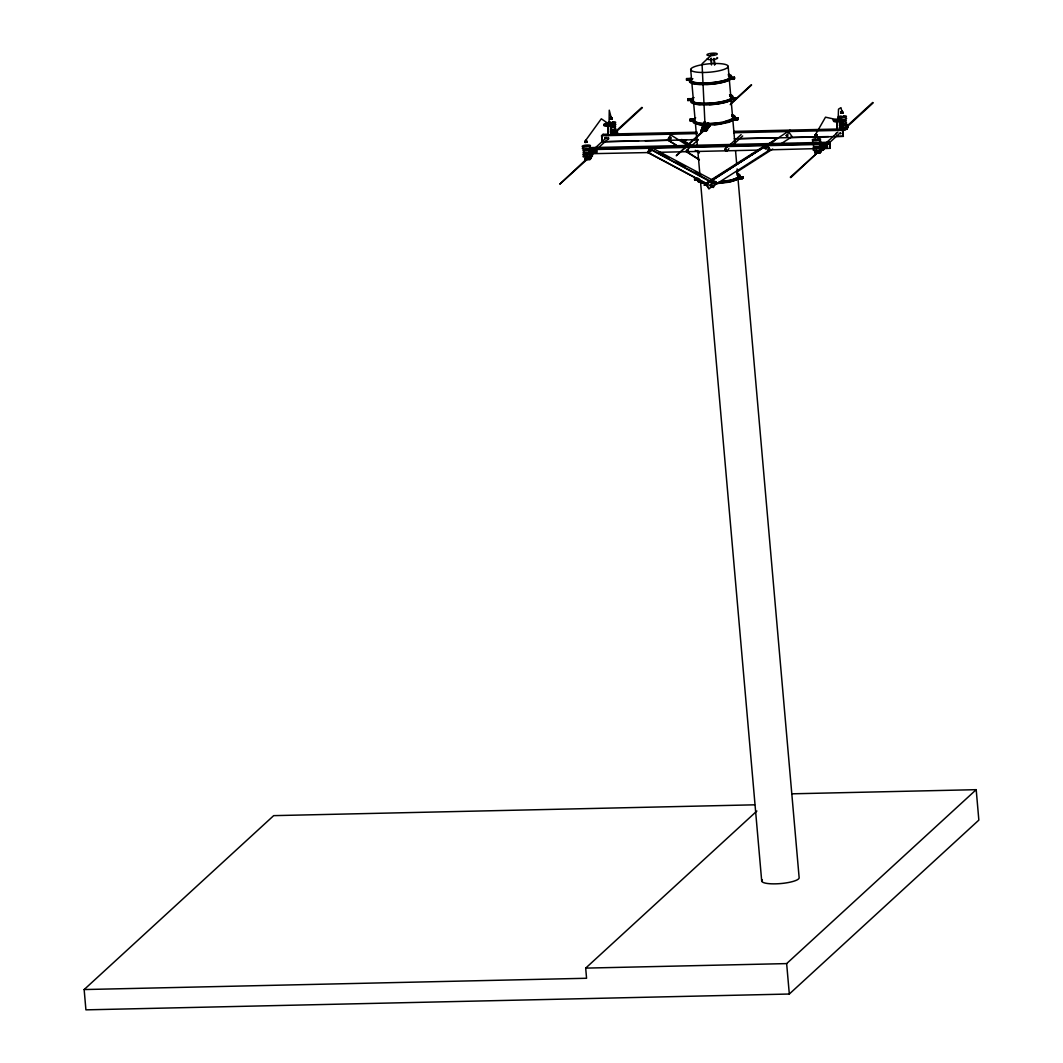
<?xml version="1.0" encoding="UTF-8"?>
<svg xmlns="http://www.w3.org/2000/svg" width="1063" height="1063" viewBox="0 0 1063 1063"><rect width="100%" height="100%" fill="white"/><g stroke="black" fill="none" stroke-linecap="round" stroke-linejoin="round"><path stroke-width="1.5" d="M591.679 151.544L590.59 151.172L596.489 149.989C598.535 154.175 592.011 151.624 591.971 154.932L591.413 155.45M596.409 150.614L595.134 152.208L595.971 150.348M592.038 150.228L590.271 151.464L590.018 153.564L591.466 151.145L592.689 151.943L592.623 153.218L594.921 150.986L595.134 152.301L596.17 150.481L595.413 152.248M594.709 151.703C595.931 152.368 594.828 149.803 596.316 151.438M595.187 152.129L596.13 150.88M596.277 150.747L595.307 152.275M595.121 151.956L596.423 150.84L595.586 152.089M584.969 142.415L585.155 141.153L586.896 141.14L586.975 142.243L584.969 142.415L587.015 142.176L585.248 142.163L585.155 141.153M586.896 141.233L584.889 141.273M610.162 119.149L610.348 117.887L612.089 117.873L612.168 118.976L610.162 119.149L612.208 118.91L610.428 118.897L610.348 117.887M612.089 117.966L610.069 118.006M815.122 135.838L817.155 135.732L815.122 135.838L815.294 134.695L817.035 134.682L817.128 135.798M817.035 134.775L815.029 134.828M840.926 113.183L841.112 111.921L842.853 111.907L842.932 113.01L840.926 113.183L842.972 112.944L841.192 112.93L841.112 111.921M842.853 112L840.833 112.04M843.623 120.823L841.604 120.983L842.348 120.637M843.796 122.723L842.055 122.763M590.058 153.736L591.639 150.242L590.071 150.308L590.563 153.537L590.244 151.092L590.722 152.673M595.599 151.903L595.439 150.906L595.4 152.567L596.197 151.371L595.28 152.129M596.409 150.986L595.718 151.889L594.722 151.159M822.855 144.887L821.54 146.349L823.2 147.026M822.47 145.538L821.686 146.667L822.297 145.445L827.266 144.727L827.466 146.88L824.21 147.73M825.499 145.764L826.549 145.658L826.336 146.92L825.313 146.428L825.725 145.604L825.313 146.428M826.15 146.787C828.609 144.608 824.915 145.644 826.801 146.322C828.369 145.033 823.333 147.81 827.094 146.109M826.948 145.02L826.403 146.481L827.2 145.193L825.805 145.844L826.855 145.046M611.517 134.097L610.733 134.509L612.7 134.523M610.973 134.004L697.262 132.197M840.74 133.327L840.488 132.795M589.513 152.926C590.47 148.94 594.549 151.517 591.599 153.75M595.32 151.943L596.011 150.627L595.014 151.929M821.752 145.711C824.516 145.365 819.799 147.398 822.124 147.372M826.23 146.468C826.283 145.418 827.041 145.445 826.283 146.667M826.536 146.083C827.107 145.06 826.137 147.159 826.483 145.352M826.496 146.495L827.027 145.166L826.031 146.588M838.149 119.707L838.508 109.157L840.953 107.655L842.042 112.014L841.843 110.897M594.483 151.77C594.244 149.232 590.895 150.946 592.742 151.863M703.307 130.497L676.267 155.769L703.772 130.908M822.058 150.415C827.2 149.843 821.38 142.721 825.26 146.269M823.891 144.98L824.356 145.897M843.397 129.141L841.511 128.703M707.52 127.161L707.865 125.939M707.998 126.856L708.41 125.966M821.314 145.777L822.018 145.618L822.137 146.92L821.128 146.428L822.549 145.379M689.037 79.194L688 79.273M709.712 125.115L709.22 123.946L708.782 124.969M708.769 123.746L709.632 124.677L708.237 124.305M695.441 179.302C697.713 178.916 694.471 177.853 695.441 179.302L699.374 179.315M709.38 124.026C709.858 125.487 706.696 121.275 709.021 125.779M732.367 78.263L733.257 78.091M704.038 126.909L703.268 127.161L705.513 127.055L701.925 127.507L708.237 127.241L707.4 124.836M708.981 126.59L707.4 124.384M708.994 126.165L708.955 124.398L706.988 123.933L708.37 123.029M709.021 124.291L709.725 125.62M710.097 125.075L709.818 125.899M605.498 138.19L604.767 138.283L605.95 137.712M590.709 152.66L592.157 153.989M593.247 152.222L592.157 154.627C594.23 149.006 587.467 155.039 589.938 152.235M592.928 150.973L592.742 153.245M593.194 152.301L593.247 151.571M592.343 154.228L591.613 154.667L592.676 152.474L591.413 151.531M592.928 153.258L593.181 152.554L592.543 153.378M593.26 152.727L594.097 151.424M593.513 151.531L592.915 153.404M821.566 145.95L823.466 146.335M826.389 145.565L826.589 146.109M826.682 145.286L827.32 145.578L826.456 146.189M591.4 150.654L590.43 151.504L591.839 150.84M595.307 151.836L595.958 150.601L595.214 151.238M595.559 150.72L595.107 151.544M822.204 149.71L823.028 149.391L821.593 150.335M821.314 149.777L822.443 149.83L821.938 148.089M822.324 150.149L822.988 148.528M823.121 146.601C820.384 146.123 825.433 150.056 823.32 148.262M822.616 149.006L822.576 149.75L823.652 148.009M821.354 147.943C822.51 150.082 825.459 148.222 822.696 146.92M822.868 149.431L824.356 147.81L822.589 146.588M824.356 147.81L824.941 147.186L824.077 148.448M589.314 153.231L590.164 152.182L592.104 153.816M590.244 152.062L590.736 150.973M821.181 147.478L822.217 145.365M821.128 146.428L822.284 145.445L821.38 146.973M589.633 153.258L590.51 152.129L590.576 152.913M592.875 151.052C588.344 149.724 592.357 154.374 591.599 154.281M824.157 148.727L823.161 149.312L824.755 148.288M824.835 148.023L824.45 147.013M824.994 147.584L822.682 149.644M821.287 147.212L822.39 146.256L821.274 147.412L822.31 146.548L821.579 146.362M826.589 146.481L827.24 145.737M596.037 150.973L595.386 151.77L595.944 150.694M821.287 147.571L822.297 146.8M842.388 130.802L842.707 130.124M842.441 130.988L842.614 130.111M821.38 146.349L821.579 147.319L823.014 146.256M604.741 138.522L605.777 137.951M702.032 128.185L708.303 128.038L707.214 127.64M821.672 145.764L822.297 145.312L821.221 147.305M587.294 159.264L559.749 184.178L587.188 158.44M608.474 138.509L608.501 137.738M641.879 107.363L616.022 131.055M751.302 84.748L731.118 103.27M790.739 177.641L817.739 152.434L790.287 177.229M705.646 126.816L707.706 126.909L707.52 125.314M709.832 125.354L709.008 126.444L707.985 126.059M707.427 127.44L707.4 125.407L706.483 125.275A4.398 0.983 -5 0 0 704.344 125.328L701.753 124.982L703.799 124.517M709.739 126.085C706.457 129.978 708.888 124.716 705.58 126.098A4.398 0.983 -5 0 1 703.44 126.152C699.693 125.713 708.49 124.105 708.463 125.673M707.905 127.135L708.436 126.218M709.207 126.072L707.706 127.401M710.071 125.474L709.619 126.178M691.814 119.588L692.571 119.601M605.379 137.419L604.767 138.642M822.191 145.591L821.486 146.149L822.297 145.498M702.922 128.131L702.842 127.108C699.388 130.018 710.39 128.849 709.074 125.288M702.032 129.035L704.742 129.593L706.948 128.703M701.793 129.168L700.743 131.227L706.31 131.108L707.506 129.925L706.55 129.646M590.683 150.933L590.536 152.727M595.931 151.584L595.253 151.066L596.064 151.451L595.453 152.036L596.343 151.185M589.128 153.537L589.54 152.753M707.52 123.999L708.224 124.464M707.945 123.321L707.214 123.933L708.25 123.481M589.819 152.952L591.041 150.933L590.377 151.504M840.341 133.008L840.634 133.818L840.248 132.888M650.051 147.704L647.752 152.514L713.366 187.487L716.09 181.999L650.476 147.026L648.935 148.435L714.283 183.952L715.665 182.677L711.293 180.351M647.752 152.514L649.838 148.355M714.283 183.952L716.09 181.999M822.071 149.976L822.642 149.378L821.513 149.298M821.008 151.478L819.905 153.138L814.883 153.258L814.79 152.235L819.825 152.129L823.294 148.873M823.745 148.7L822.363 147.172M824.636 147.85L823.666 149.126M732.487 97.796L733.085 96.706L732.327 95.564L730.175 94.62M735.902 97.769L731.703 97.969A20.596 4.597 -5 0 1 706.55 103.297A20.596 4.597 -5 0 1 692.053 98.859M736.114 99.032L735.995 97.61M706.762 183.74L698.245 181.839L697.487 180.683L698.099 179.581L694.577 179.767L698.869 179.395L698.192 180.63L698.923 181.733L704.304 183.328M842.534 130.908L843.025 130.629M843.211 130.284L842.76 130.882M693.674 121.793L694.245 119.136L690.06 119.335L693.475 119.322L692.85 120.438L693.568 121.594L699.055 123.268A21.406 4.784 -5 0 0 719.492 122.803M690.432 120.544L690.299 119.122L693.554 119.149L693.594 120.744L690.1 120.93L692.518 120.637M694.245 119.136L693.554 120.385L694.245 121.501L699.547 123.109A20.689 4.624 -5 0 0 703.786 123.494M693.594 120.744L692.97 121.86L693.687 123.016L699.175 124.69A21.406 4.784 -5 0 0 703.56 125.075M691.375 100.467L690.737 101.596A21.326 4.757 -5 0 0 706.483 104.892A21.326 4.757 -5 0 0 730.374 100.706L732.248 99.55C737.018 101.198 736.593 96.321 732.128 98.128L730.268 99.284A21.326 4.757 -5 0 1 706.364 103.47A21.326 4.757 -5 0 1 690.644 100.174L691.242 99.045L691.375 100.467L687.947 100.493M816.371 134.695L816.025 133.686L825.499 117.182L837.936 119.906M587.308 156.992C582.776 158.719 594.43 157.816 589.912 156.779M589.38 157.63L591.094 155.357M586.085 157.444L584.823 159.702L589.845 159.583L591.294 158.188L590.536 157.842M610.919 133.367L614.693 133.287L616.048 131.732M614.919 133.513L616.141 132.755M728.833 74.197L730.932 75.181L731.623 76.363L730.985 77.506L734.48 77.32L730.201 77.679A20.542 4.584 -5 0 1 705.128 83.007A20.542 4.584 -5 0 1 690.698 78.569L686.419 78.941L689.914 78.755L689.409 81.293A21.247 4.744 -5 0 0 705.061 84.602A21.247 4.744 -5 0 0 728.886 80.416L730.746 79.26L734.002 79.287L734.148 77.705L730.613 77.838L728.766 78.994A21.247 4.744 -5 0 1 704.942 83.18A21.247 4.744 -5 0 1 689.276 79.884L689.914 78.755M690.046 80.177L686.632 80.19M734.533 118.073L735.171 116.943A21.247 4.744 -5 0 0 732.341 114.791M724.235 121.807L733.762 118.245L738.028 117.887L738.054 119.468L733.882 119.667L733.762 118.245A20.542 4.584 -5 0 0 731.729 114.924M738.054 119.468L738.028 117.887M820.105 151.664L819.188 152.913L816.171 152.979L816.078 151.956L819.095 151.889L820.224 150.813L819.068 150.574M821.035 150.587L822.151 150.268C821.261 151.65 815.015 152.235 816.822 150.68A4.172 0.93 -5 0 0 821.354 149.139M845.816 127.135L844.686 128.224L841.112 128.131M845.43 129.274L843.65 129.659M841.258 128.929L840.488 128.995L845.404 128.45L846.759 126.909M730.201 77.679L730.919 76.416L728.221 74.33M739.715 178.252L743.223 178.053L738.931 178.425L739.675 177.149L736.991 175.023M737.483 173.482L739.569 174.478L740.26 175.674L739.596 176.83L742.997 176.803L738.612 177.083L733.324 179.541L720.116 181.906M677.211 145.937L667.591 139.891L670.54 134.788L688.425 146.016M840.554 128.517L840.86 128.238M590.191 153.524L590.696 151.77L592.915 152.766M591.666 150.84L590.762 151.517L591.373 151.238M591.267 150.853L591.015 150.893M590.085 152.288L590.882 151.464M591.413 154.055L592.729 153.63L591.466 154.866M686.844 150.202L686.964 151.637L688.386 151.61L688.266 150.175L686.844 150.202L689.143 148.089M727.331 147.226C721.764 149.099 726.972 153.843 728.873 148.634M726.574 150.747L726.441 149.312L725.019 149.338M787.377 134.244L788.201 133.725M872.723 102.46L846.759 126.271A4.172 0.93 -5 0 1 845.231 127.573A4.172 0.93 -5 0 1 839.544 127.693M688.186 79.26L688.691 78.808M689.502 99.563L690.352 99.417M708.955 126.231L708.583 124.225M708.822 125.328L708.516 126.736L709.473 126.125M822.058 146.481L821.699 146.189M583.893 151.836A3.734 0.837 -5 0 0 584.57 152.952A3.734 0.837 -5 0 0 589.779 152.368L591.653 150.627M589.301 153.152L590.802 151.079L591.134 151.783M591.586 154.906L593.353 152.713M605.312 137.752L604.887 138.496L605.684 137.725M604.82 138.19L605.538 137.831M821.858 150.189L822.828 149.405M842.507 130.709L844.274 128.889L842.946 130.762L843.265 136.396L734.241 138.841M841.298 128.344L840.328 129.115L841.856 129.234M712.104 54.386L702.045 63.807L704.889 122.179M585.979 141.246L585.886 140.13L601.299 118.804L608.94 124.039M611.198 116.757L611.278 117.98L609.258 110.18L609.072 123.919A5.222 1.169 -5 0 1 612.713 123.879M610.441 123.999L607.438 124.065L610.8 124.73L611.384 134.709L608.368 134.775L607.664 126.67M697.899 139.665L602.096 141.817L601.565 135.732L603.106 134.323L608.063 134.204M608.368 134.775L614.773 134.297L617.483 131.812L617.576 132.822L615.012 134.523M594.775 148.328L606.787 137.313M590.204 158.374L589.128 159.357L586.112 159.423L587.254 157.324M596.489 149.989L591.347 151.438M584.823 159.702L586.178 158.453L586.005 156.434M615.039 132.064L613.962 133.048L610.946 133.114M597.526 148.634L608.328 138.722M616.487 131.48L642.384 107.708M608.674 138.974L608.262 137.313M586.019 158.414L589.035 158.334L592.383 155.078L592.463 156.088L589.766 158.573L584.743 158.693M667.591 139.891L676.002 144.927M700.743 131.227L702.909 129.141M730.228 104.652L751.621 85.027M706.244 129.075L702.005 129.978L702.085 130.988L702.988 130.164M707.865 126.391L705.646 126.909A4.398 0.983 -5 0 1 703.507 126.949L702.191 126.63L704.41 126.125A4.398 0.983 -5 0 1 706.55 126.072L708.596 126.377M702.085 130.988L705.433 130.908L708.503 127.998L708.41 126.989M691.442 145.976L698.351 139.638M729.63 145.113L741.137 134.563M733.47 144.409L742.678 135.958M767.619 145.711L770.064 149.75L766.941 145.073L704.45 185.321L708.423 181.614M704.45 185.321L766.941 145.073M705.819 184.045L708.955 188.736L705.646 183.381M769.081 143.983L790.022 130.191M816.251 134.695L816.145 133.579M837.285 129.752L840.514 129.487L839.73 120.557L834.482 120.823L832.914 120.013L839.013 118.91L843.065 119.534L839.504 120.704L840.302 129.686L837.285 129.752L836.634 122.311M814.79 152.235L816.065 149.989M840.82 128.689L841.683 128.782M841.192 128.676L842.348 129.261M842.016 128.477L842.361 128.158M841.165 128.371L843.889 127.029M816.078 151.956L817.155 150.973M825.898 143.133L837.896 132.118M816.171 152.979L817.248 151.996M588.676 149.033L828.183 143.651L829.725 142.229L830.256 148.315L829.618 142.987L828.236 144.262L819.985 144.448M829.844 142.336L839.451 133.513M847.224 126.696L873.122 102.925M842.986 129.527L845.497 129.473L848.208 126.989L846.945 129.234L843.756 129.912M791.696 793.822L976.193 789.676L978.85 820.105L789.317 994.025L85.917 1009.85L84.15 989.56L273.683 815.64L754.557 804.824M84.15 989.56L586.563 978.266L585.686 968.114L756.883 811.029M585.686 968.114L786.647 963.596L976.193 789.676M767.446 148.023L767.034 146.176M822.616 146.388L821.553 147.132L821.46 144.887L823.692 145.166M822.589 149.165L822.642 147.97L821.194 147.637M822.988 149.126L822.27 147.823M823.121 147.611L823.652 148.607M821.46 144.887L822.031 146.747M825.167 144.727L823.453 145.339M825.659 144.887L825.632 147.186L825.446 145.033M610.813 134.483L611.358 134.084L610.614 134.23M591.081 150.68L590.138 152.089M589.566 152.82L589.806 152.753M592.543 153.617L593.101 153.019L592.184 153.67M591.653 155.065L592.49 154.015L591.785 153.976M708.357 124.783L708.689 124.996A21.406 4.784 -5 0 0 719.611 124.225L729.098 122.218L734.294 119.827C739.037 121.474 738.612 116.598 734.174 118.405L728.966 120.797L719.306 122.67A20.689 4.624 -5 0 1 705.367 123.547L708.503 123.308M822.257 146.588L822.031 145.618L821.726 146.508M827.147 145.976L825.898 146.588L826.536 145.737M826.855 145.219L826.283 146.149M590.895 151.026L590.284 151.889M709.566 125.846L707.427 127.228L708.503 126.896M611.836 133.779L612.567 134.058M709.898 124.743L708.25 123.109M708.117 126.683L707.347 126.909L708.383 126.617M707.905 126.922L708.171 126.989M708.689 124.996L708.636 126.391L709.34 125.992M711.2 179.833L765.36 145.286M704.091 184.803L765.559 146.335M735.981 164.659L752.604 154.055M767.845 144.329L777.545 138.15M770.967 143.08L773.744 141.313M708.955 188.736L770.223 149.604M736.526 172.166L772.721 149.033M780.867 143.877L792.121 136.662L788.48 131.613M686.751 78.556L686.884 79.977L686.751 78.556L690.286 78.41L690.405 79.831M692.877 78.702L690.139 80.004M590.018 156.341L588.517 156.726M734.148 77.705L734.002 79.287M690.299 119.122L693.833 118.99L695.68 117.834M841.737 127.321L842.414 127.002M845.935 129.261L844.421 129.646M820.171 150.906L819.068 151.252M688.186 100.267L688.332 98.686L691.601 98.713L693.421 97.597M688.067 98.846L692.026 98.872L694.046 97.623M714.774 183.846L729.563 182.132L739.157 178.65C743.941 180.311 743.515 175.422 739.037 177.229L729.431 180.71L718.787 182.211M836.236 133.832L836.196 133.141M604.98 138.203L605.325 138.283M823.28 149.059L824.303 148.328M822.058 150.335L823.4 149.378M840.182 128.849L840.873 128.357M840.235 129.194L840.966 128.65M591.227 155.278L591.971 154.839M707.108 123.853L708.649 123.308M610.76 122.644L612.501 122.723L611.77 122.497M842.241 124.796L843.703 124.677M703.865 122.258L705.433 122.218M704.211 124.065L705.327 123.999M704.277 124.863L705.633 124.836M708.649 126.67L707.48 125.394M731.836 120.943L719.438 124.092A20.689 4.624 -5 0 1 714.137 124.677M733.457 180.962L736.699 179.767M591.214 153.949L592.41 153.843M590.058 151.265L591.094 151.119M590.643 151.876L592.118 152.275M834.203 120.398C830.044 122.697 844.833 122.205 842.334 120.013M707.413 123.64L708.237 123.228M707.294 123.72L708.835 123.906M702.284 128.052L703.334 127.812M845.63 128.676L846.586 127.799M732.035 181.321L714.907 183.686M822.828 149.75L821.407 149.71M822.483 150.003L821.287 150.401M821.061 149.963L822.696 149.498M822.27 149.83L821.3 150.135M612.408 124.889L610.667 124.929M841.192 112.93L842.932 112.891L842.202 112.784M815.294 134.695L815.853 135.612M705.513 130.204L703.586 130.244M596.064 150.321L595.147 151.092M840.434 128.756L841.338 129.088M705.566 83.512L705.633 84.203L705.965 83.592M704.038 122.192L705.473 122.617L703.905 122.657M703.719 123.72L701.686 124.185L707.812 123.8M611.584 126.603L612.859 126.67L610.853 126.949M843.411 127.135L842.148 127.068M591.28 151.238L591.985 151.212M591.081 152.062L592.224 152.966M610.614 133.194L610.773 132.862M691.335 98.886L687.827 99.072L687.854 100.653M822.882 146.362L824.317 146.681M822.204 146.867L823.028 146.853M821.991 147.292L822.523 147.544M610.853 134.19L612.089 134.376M822.815 146.083L824.543 146.521M691.468 100.307L692.026 98.872M693.687 120.571L694.365 120.557M700.65 130.218L706.231 130.085L706.31 131.108M733.603 131.387L837.657 129.035M844.274 128.889L840.913 128.596M622.984 134.483L644.457 133.991M670.886 133.407L690.711 132.955M733.656 131.985L738.612 131.878M765.041 131.281L786.514 130.802M812.943 130.204L832.754 129.766M601.565 135.732L697.368 133.579M733.709 132.755L842.72 130.311L843.265 136.396M603.917 141.631L638.597 140.847M645.201 140.701L669.982 140.143M679.895 139.917L686.499 139.771M691.455 139.665L698.059 139.519M739.356 138.589L777.345 137.725M790.566 137.433L828.555 136.582M836.807 136.396L843.424 136.237M590.217 147.624L816.517 142.535M819.812 142.455L829.725 142.229M593.406 148.302L608.275 147.97M641.321 147.226L654.529 146.933M689.223 146.149L702.43 145.857M735.463 145.113L750.332 144.781M783.365 144.037L798.233 143.691M588.729 149.644L813.368 144.595M596.702 152.328L593.539 152.062M590.749 153.71L648.403 152.554M658.316 152.328L759.075 150.069M767.327 149.883L813.74 148.687M823.493 148.621L830.256 148.315M742.718 178.518L738.732 178.504L738.612 177.083M704.078 122.59L704.822 122.511M815.387 135.719L816.942 135.612M825.366 146.88L827.466 146.88M735.662 97.995L732.394 97.955L732.513 99.377M737.695 118.272L734.44 118.232L734.56 119.654L737.815 119.694M742.585 177.096L739.303 177.069L739.423 178.491M695.72 179.129L698.976 179.169M705.234 127.188L704.317 127.334M822.111 150.096L821.207 150.029M821.765 150.348L821.061 150.321M707.294 103.629L706.855 104.413L707.307 103.829M708.49 123.68L707.626 123.627L708.423 123.972M841.524 128.371L842.255 128.424M589.38 157.018L590.164 157.258M824.33 148.102L823.984 147.757M591.254 153.869L592.038 153.976M822.908 146.601L823.705 146.734M822.576 146.853L823.652 147.199M821.912 147.358L822.988 147.704M820.995 148.063L822.257 149.418M823.267 146.069L824.875 147.279M821.247 147.611L822.789 148.382M708.104 123.321L708.968 123.374M707.147 123.933L707.639 123.866M703.679 182.065L698.112 180.418L697.368 179.262L697.966 178.159L694.538 178.185L694.577 179.767M696.424 123.853L699.68 124.53A20.689 4.624 -5 0 0 702.417 124.823M591.599 151.225L592.49 151.664M591.413 152.129L590.43 151.81M590.842 152.447L591.732 152.886M820.503 150.375L821.261 150.72M816.318 150.401C818.138 151.012 823.001 150.096 821.765 148.129M590.696 151.318L590.51 151.703M591.985 150.308L593.46 151.61M591.799 150.614L593.313 152.328M591.427 151.225L592.184 151.504M591.041 151.836L592.503 153.138M822.031 149.817L821.261 149.498M822.058 149.551L821.354 149.352M708.463 123.64L709.18 123.84M708.383 126.019L709.008 126.444M823.28 146.654L823.984 146.946M822.27 147.425L823.227 148.342M821.699 147.691L822.709 148.448M729.563 94.74L732.38 96.76L731.836 99.391A20.596 4.597 -5 0 1 709.3 104.612M730.294 96.029L733.204 98.115M729.683 96.162L732.5 98.181M700.889 181.242L698.072 179.209M586.005 156.739L591.028 156.314L591.201 158.347M587.254 157.669L587.002 156.407M728.341 75.752L731.052 77.838M736.872 173.614L739.542 175.727L738.931 178.425M737.616 174.89L740.38 177.096M591.373 150.919L592.875 151.637M592.383 150.401L593.061 150.866M592.011 151.012L592.689 151.478M591.626 151.624L592.304 152.089M591.294 152.155L592.171 153.045M660.256 153.138L669.012 157.802M676.294 161.696L685.05 166.36M695.255 171.794L701.088 174.903M648.935 148.435L714.535 183.407M647.925 152.354L706.244 183.447M612.089 133.951L612.886 134.337M708.29 124.052L709.154 124.212M707.812 124.358L708.476 124.703M707.466 124.584L708.264 126.351L707.44 125.859M707.333 124.663L708.21 125.713M681.715 139.426L692.717 146.335M682.791 140.794L688.293 144.249M695.295 150.348L699.427 152.939M687.004 151.836L699.388 159.623M685.462 151.132L699.215 159.769M842.268 128.238L843.092 129.168M841.923 128.557L842.946 129.168L841.59 127.985M823.785 146.588L824.529 147.531M823.44 146.84L824.237 147.571M822.443 147.611L823.227 148.94M590.47 152.315L590.364 153.723M707.28 124.916L707.825 125.58M595.958 151.039L595.466 151.504M822.789 147.877L823.187 148.554M592.357 151.889L592.623 152.567M591.971 152.501L592.25 153.178M592.928 151.092L593.127 152.634M592.742 151.398L593.074 152.222M592.543 151.703L592.888 152.527M731.052 76.602L731.756 77.785M823.905 147.823L823.865 148.049M709.26 124.663L709.499 125.474M822.563 149.458L822.456 148.634L822.523 149.644M827.054 144.874L827.253 147.039M822.642 145.033L822.842 147.199M846.759 127.215L846.945 129.234M845.404 128.45L845.497 129.473M844.686 128.224L844.766 129.234M841.962 110.791L842.042 112.014M836.847 122.112L837.498 129.553M821.154 148.913L821.261 151.903M820.078 149.896L820.251 151.916M819.825 152.129L819.905 153.138M819.095 151.889L819.188 152.913M734.48 77.32L734.506 78.901L734.387 77.479M743.09 176.644L743.117 178.225M737.43 118.431L737.549 119.853M735.397 98.155L735.516 99.577M742.319 177.269L742.439 178.69M739.489 176.989L739.622 178.411M730.613 77.838L730.746 79.26M734.174 118.405L734.294 119.827M732.128 98.128L732.248 99.55M739.037 177.229L739.157 178.65M728.168 66.438A18.802 4.199 -5 0 1 700.052 72.417A18.802 4.199 -5 0 1 700.092 65.109A18.802 4.199 -5 0 1 728.168 66.438L735.104 145.751M735.543 150.72L736.699 163.928M737.137 168.897L799.15 877.812A18.802 4.199 -5 0 1 777.957 883.752A18.802 4.199 -5 0 1 762.33 879.779M714.376 59.794L714.801 64.657M713.964 58.412L714.522 64.909M711.213 58.239L711.639 63.102M710.948 58.478L711.519 64.976M786.647 963.596L789.317 994.025M707.28 128.038L707.453 130.058M705.354 129.899L705.433 130.908M701.7 128.158L701.872 130.191M690.698 69.533L697.355 145.551M697.793 150.508L699.813 173.641M700.53 181.906L761.693 880.921M690.698 78.569L690.817 79.991A20.542 4.584 -5 0 0 700.318 84.376M693.833 118.99L693.953 120.411M691.601 98.713L691.734 100.135M686.512 78.768L686.539 80.363M690.06 119.335L690.1 120.93M616.208 132.091L616.288 133.101M616.048 132.038L616.221 134.071M614.693 133.287L614.773 134.297M610.68 126.603L611.384 134.709M607.93 126.417L608.501 132.915M603.106 134.323L601.778 136.197L602.136 140.303M596.303 150.162L596.516 152.501M594.749 150.202L594.762 152.7M589.766 158.573L589.845 159.583M588.703 151.159L588.942 153.896M589.035 158.334L589.128 159.357M586.005 140.024L586.085 141.246M589.885 153.099L589.713 153.776M839.172 128.092A3.109 2.91 47.5 0 1 839.704 128.092M614.055 124.291A5.222 1.169 -5 0 1 607.677 126.258A5.222 1.169 -5 0 1 605.352 124.491M587.148 149.205A3.734 0.837 -5 0 1 589.792 150.268A3.734 0.837 -5 0 1 583.521 150.787A3.734 0.837 -5 0 1 586.178 149.285M590.802 155.397A4.172 0.93 -5 0 1 589.58 156.726A4.172 0.93 -5 0 1 583.999 157.032A4.172 0.93 -5 0 1 584.251 155.743M587.015 153.192A4.172 0.93 -5 0 1 590.789 154.215A4.172 0.93 -5 0 1 583.826 154.999A4.172 0.93 -5 0 1 585.939 153.311M589.101 151.252A3.734 0.837 -5 0 1 589.779 152.368M589.434 147.146A4.172 0.93 -5 0 1 589.42 148.461A4.172 0.93 -5 0 1 583.534 148.953A4.172 0.93 -5 0 1 583.547 147.624M817.288 142.761A3.734 0.837 -5 0 1 820.091 143.744A3.734 0.837 -5 0 1 814.059 144.422A3.734 0.837 -5 0 1 815.387 142.974M816.783 150.68A4.172 0.93 -5 0 1 813.74 149.538M818.244 146.694A4.172 0.93 -5 0 1 820.344 148.023A4.172 0.93 -5 0 1 813.381 148.395A4.172 0.93 -5 0 1 817.168 146.747M819.932 144.9A3.734 0.837 -5 0 1 817.46 146.442A3.734 0.837 -5 0 1 813.554 145.618M817.527 138.575A4.172 0.93 -5 0 1 819.852 139.824A4.172 0.93 -5 0 1 813.036 140.396A4.172 0.93 -5 0 1 815.374 138.748M819.573 140.688A4.172 0.93 -5 0 1 817.699 142.415A4.172 0.93 -5 0 1 812.61 141.685M843.105 119.973A3.734 0.837 -5 0 1 845.563 121.102A3.734 0.837 -5 0 1 839.185 121.448M842.972 123.959A4.172 0.93 -5 0 1 846.573 125.075A4.172 0.93 -5 0 1 839.358 125.673M839.371 124.73A4.172 0.93 -5 0 1 841.896 124.079M845.749 122.125A3.734 0.837 -5 0 1 844.647 123.441A3.734 0.837 -5 0 1 839.358 123.481M843.344 115.787A4.172 0.93 -5 0 1 845.67 117.036A4.172 0.93 -5 0 1 838.853 117.608A4.172 0.93 -5 0 1 841.192 115.973M845.391 117.913A4.172 0.93 -5 0 1 843.504 119.627M839.491 119.72A4.172 0.93 -5 0 1 839.504 118.392M611.371 126.019A3.734 0.837 -5 0 1 615.53 126.617A3.734 0.837 -5 0 1 610.428 127.706M608.421 127.414A3.734 0.837 -5 0 1 608.421 126.776M615.995 132.131A4.172 0.93 -5 0 1 615.318 133.313M608.368 133.473A4.172 0.93 -5 0 1 608.368 132.981M613.285 129.872A4.172 0.93 -5 0 1 616.221 130.776A4.172 0.93 -5 0 1 611.119 131.865M608.594 131.639A4.172 0.93 -5 0 1 608.607 130.696M614.985 128.078A3.734 0.837 -5 0 1 614.972 129.101A3.734 0.837 -5 0 1 610.6 129.726M608.594 129.447A3.734 0.837 -5 0 1 608.594 128.796M612.58 121.753A4.172 0.93 -5 0 1 614.906 123.002A4.172 0.93 -5 0 1 608.089 123.574A4.172 0.93 -5 0 1 610.428 121.939M614.627 123.879A4.172 0.93 -5 0 1 615.278 124.956A4.172 0.93 -5 0 1 610.587 125.779M716.967 57.495A5.222 1.169 -5 0 1 713.127 59.555A5.222 1.169 -5 0 1 707.427 58.558M730.334 79.1A20.542 4.584 -5 0 1 706.55 84.389M700.225 104.573A20.596 4.597 -5 0 1 694.232 103.603M691.495 101.53A20.596 4.597 -5 0 1 692.172 100.281M732.473 116.212A21.247 4.744 -5 0 1 734.573 117.196M731.862 116.345A20.542 4.584 -5 0 1 734.586 118.418M585.301 146.043L587.308 145.87L585.301 146.043M585.66 150.096L587.666 149.936L585.66 150.096M586.005 154.162L588.025 153.989L586.005 154.162M611.198 130.895L614.48 130.988L611.198 130.895M815.441 139.598L817.46 139.426L815.441 139.598M815.799 143.651L817.806 143.478L815.799 143.651M816.158 147.704L818.165 147.544L816.158 147.704M841.258 116.81L843.265 116.638L841.258 116.81M649.427 150.547C650.941 154.401 652.23 147.77 649.427 150.547M669.517 137.938C671.032 141.791 672.321 135.147 669.517 137.938M710.483 184.484C711.984 188.337 713.273 181.693 710.483 184.484M764.789 147.903C766.303 151.757 767.592 145.126 764.789 147.903M786.208 135.493C787.723 139.333 789.012 132.702 786.208 135.493M740.685 177.707L741.775 177.587L740.632 177.667M691.322 120.066L692.013 120.185L691.322 120.066M710.868 54.173L713.871 54.107L710.868 54.173M836.634 119.734L839.65 119.667L836.634 119.734M704.344 125.673L705.739 125.7L704.344 125.673M704.424 126.47L705.819 126.497L704.424 126.47M606.335 125.261A5.222 1.169 -5 0 0 614.148 123.6A5.222 1.169 -5 0 0 606.348 123.242A5.222 1.169 -5 0 0 606.335 125.261M583.361 146.92A4.172 0.93 -5 0 0 590.324 145.923A4.172 0.93 -5 0 0 585.235 145.206A4.172 0.93 -5 0 0 583.361 146.92M709.486 55.621A5.222 1.169 -5 0 0 717.299 53.961A5.222 1.169 -5 0 0 709.499 53.588A5.222 1.169 -5 0 0 709.486 55.621"/></g></svg>
